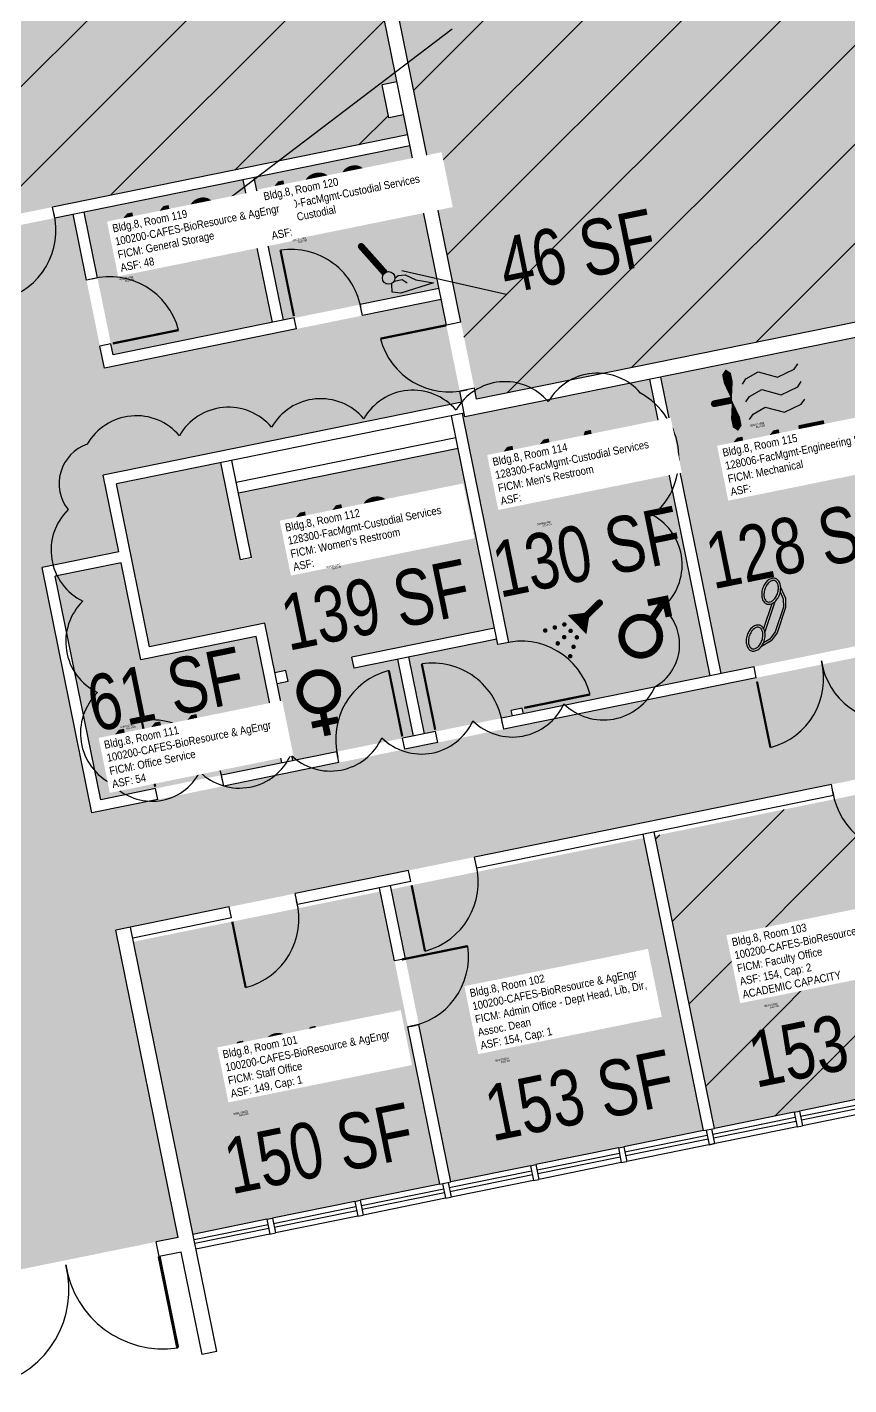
# Model space of a CAD drawing. Header units: inches. Extents: x 69208664 to 69211782, y 27684796 to 27686264.
# Drawn here: x 69210561 to 69211001, y 27685018 to 27685745 of the extents above; entities that cross this region are included whole.
import ezdxf
from ezdxf.enums import TextEntityAlignment as Align

# ---------------------------------------------------------------- set-up
doc = ezdxf.new("R2010")
doc.units = ezdxf.units.IN
doc.header["$MEASUREMENT"] = 0
doc.layers.get('0').update_dxf_attribs({"linetype": 'CONTINUOUS'})
for name, color, linetype in [('A-DOOR', 2, 'CONTINUOUS'), ('A-GLAZ', 1, 'CONTINUOUS'), ('A-IDEN-ICON', 4, 'CONTINUOUS'), ('A-IDEN-RNUM', 7, 'CONTINUOUS'), ('A-IDEN-SNUM', 4, 'CONTINUOUS'), ('A-IDEN-VNUM', 4, 'CONTINUOUS'), ('A-WALL', 5, 'CONTINUOUS'), ('AREA-TEXT', 3, 'CONTINUOUS'), ('Rooms-Capacity', 4, 'CONTINUOUS'), ('Rooms-Category-Color', 7, 'CONTINUOUS'), ('Rooms-College-Color', 7, 'CONTINUOUS'), ('Rooms-Department-Color', 7, 'CONTINUOUS'), ('Rooms-Division-Color', 7, 'CONTINUOUS'), ('Rooms-Information', 7, 'CONTINUOUS')]:
    doc.layers.add(name, color=color, linetype=linetype)
doc.layers.add('A-REV', color=1, linetype='CONTINUOUS', true_color=0xff0000)
doc.styles.add('CP_AREA', font='arial.ttf', dxfattribs={"height": 15})
doc.styles.add('CP_ROOMSNUMBER', font='arial.ttf', dxfattribs={"height": 1})
doc.styles.add('CP_ROOMVNUMBER', font='arial.ttf', dxfattribs={"width": 0.85, "height": 0.075})
pattern_1 = [(45, (0, 0), (-26.516504294, 26.516504294), [])]

# ---------------------------------------------------------------- blocks, each defined once
blk = doc.blocks.new('CPMEN')
at = {"const_width": 0.015}
for points in [[(0.055, 0.01), (0.055, 0.05), (0.015, 0.05)], [(0.0151, 0.0101), (0.055, 0.05)]]:
    blk.add_lwpolyline(points, dxfattribs=at)
blk.add_lwpolyline([(-0.0575, -0.02, 1), (0.0275, -0.02, 1)], format="xyb", close=True, dxfattribs=at)
blk = doc.blocks.new('CPWOMEN')
at = {"const_width": 0.015}
blk.add_lwpolyline([(-0.0375, 0, 1), (0.0475, 0, 1)], format="xyb", close=True, dxfattribs=at)
for points in [[(0.005, -0.04), (0.005, -0.1)], [(-0.025, -0.07), (0.035, -0.07)]]:
    blk.add_lwpolyline(points, dxfattribs=at)
blk = doc.blocks.new('CPPHONE')
for p, q in [((0.0096, 0.0252), (-0.0196, -0.0252)), ((0.0169, 0.0279), (-0.0182, -0.0329))]:
    blk.add_line(p, q)
for points in [[(0.0288, 0.0786, 0.139889), (0.0216, 0.0804, 0.107118), (0.0122, 0.0781, 0.079812), (0.0039, 0.0722, 0.067459), (-0.0035, 0.0626, 0.067459), (-0.008, 0.0515, 0.079812), (-0.009, 0.0413, 0.107118), (-0.0064, 0.032, 0.139889), (-0.0012, 0.0267, 0.139889), (0.0061, 0.0248, 0.107118), (0.0155, 0.0272, 0.079812), (0.0238, 0.0331, 0.067459), (0.0312, 0.0426, 0.067459), (0.0357, 0.0538, 0.079812), (0.0367, 0.0639, 0.107118), (0.034, 0.0732, 0.139889)], [(0.0263, 0.0743, 0.139889), (0.0218, 0.0754, 0.107118), (0.0144, 0.0736, 0.079812), (0.0074, 0.0686, 0.067459), (0.0008, 0.0601, 0.067459), (-0.0032, 0.0502, 0.079812), (-0.004, 0.0417, 0.107118), (-0.0019, 0.0344, 0.139889), (0.0013, 0.031, 0.139889), (0.0059, 0.0298, 0.107118), (0.0133, 0.0317, 0.079812), (0.0203, 0.0367, 0.067459), (0.0268, 0.0451, 0.067459), (0.0309, 0.055, 0.079812), (0.0317, 0.0636, 0.107118), (0.0296, 0.0709, 0.139889)], [(-0.0262, -0.0167, 0.139889), (-0.0334, -0.0148, 0.107118), (-0.0428, -0.0172, 0.079812), (-0.0511, -0.0231, 0.067459), (-0.0585, -0.0326, 0.067459), (-0.063, -0.0438, 0.079812), (-0.064, -0.0539, 0.107118), (-0.0614, -0.0632, 0.139889), (-0.0562, -0.0686, 0.139889), (-0.0489, -0.0704, 0.107118), (-0.0395, -0.0681, 0.079812), (-0.0312, -0.0622, 0.067459), (-0.0238, -0.0526, 0.067459), (-0.0193, -0.0415, 0.079812), (-0.0183, -0.0313, 0.107118), (-0.021, -0.022, 0.139889)], [(-0.0287, -0.021, 0.139889), (-0.0332, -0.0198, 0.107118), (-0.0406, -0.0217, 0.079812), (-0.0476, -0.0267, 0.067459), (-0.0542, -0.0351, 0.067459), (-0.0582, -0.045, 0.079812), (-0.059, -0.0536, 0.107118), (-0.0569, -0.0609, 0.139889), (-0.0537, -0.0643, 0.139889), (-0.0491, -0.0654, 0.107118), (-0.0417, -0.0636, 0.079812), (-0.0347, -0.0586, 0.067459), (-0.0282, -0.0501, 0.067459), (-0.0241, -0.0402, 0.079812), (-0.0233, -0.0317, 0.107118), (-0.0254, -0.0244, 0.139889)]]:
    blk.add_lwpolyline(points, format="xyb", close=True)
for points in [[(0.0364, 0.0572), (0.0417, 0.0308), (0.0382, 0.0108), (0.0082, -0.0411), (-0.0083, -0.0558), (-0.0338, -0.0645)], [(0.0334, 0.047), (0.0366, 0.0307), (0.0334, 0.0126), (0.0043, -0.0379), (-0.0109, -0.0514), (-0.0265, -0.0567)]]:
    blk.add_lwpolyline(points)
blk = doc.blocks.new('CPMECH')
for p, q in [((0.005, 0.025), (0.015, 0.035)), ((0.015, 0.035), (0.045, 0.045)), ((0.045, 0.045), (0.085, 0.025)), ((0.085, 0.025), (0.125, 0.035)), ((0.125, 0.035), (0.135, 0.045)), ((0.015, -0.005), (0.045, 0.005)), ((0.045, 0.005), (0.085, -0.015)), ((0.125, -0.005), (0.135, 0.005)), ((0.005, -0.015), (0.015, -0.005)), ((0.085, -0.015), (0.125, -0.005)), ((0.005, -0.055), (0.015, -0.045)), ((0.015, -0.045), (0.045, -0.035)), ((0.045, -0.035), (0.085, -0.055)), ((0.085, -0.055), (0.125, -0.045)), ((0.125, -0.045), (0.135, -0.035))]:
    blk.add_line(p, q)
for points in [[(-0.025, -0.005, 0, 0.02, 0), (-0.025, 0.035, 0.02, 0.02, 0), (-0.025, 0.055, 0.02, 0, 0), (-0.025, 0.065, 0, 0, 0)], [(-0.025, -0.005, 0, 0.02, 0), (-0.025, -0.045, 0.02, 0.02, 0), (-0.025, -0.065, 0.02, 0, 0), (-0.025, -0.075, 0, 0, 0)]]:
    blk.add_lwpolyline(points, format="xyseb")
at = {"const_width": 0.0075}
blk.add_lwpolyline([(-0.0682, -0.0069, 1), (-0.0618, -0.0031, 1)], format="xyb", close=True, dxfattribs=at)
at = {"const_width": 0.015}
blk.add_lwpolyline([(-0.025, -0.005), (-0.065, -0.005)], dxfattribs=at)
blk = doc.blocks.new('CPCUST')
for p, q in [((0.0297, -0.0341), (0.0376, -0.0302)), ((0.0376, -0.0302), (0.0533, -0.0324)), ((0.0171, -0.0639), (0.02, -0.0466)), ((0.0262, -0.0408), (0.0446, -0.0406)), ((0.0446, -0.0406), (0.0543, -0.0505)), ((0.0533, -0.0324), (0.0745, -0.0479)), ((0.0745, -0.0479), (0.1117, -0.0625)), ((0.0358, -0.0705), (0.0171, -0.0639)), ((0.1117, -0.0625), (0.0358, -0.0705))]:
    blk.add_line(p, q)
at = {"const_width": 0.015}
blk.add_lwpolyline([(-0.03, 0.05), (0.01, -0.0193)], dxfattribs=at)
at = {"const_width": 0.0075}
blk.add_lwpolyline([(-0.0332, 0.0481, 1), (-0.0268, 0.0519, 1)], format="xyb", close=True, dxfattribs=at)
blk.add_circle((0.0158, -0.0313), 0.0141)
blk = doc.blocks.new('CPSHOWER')
at = {"color": 0, "linetype": 'ByBlock'}
blk.add_lwpolyline([(-0.015, 0.0396, 0, 0.06, 0), (0.005, 0.005, 0.06, 0.06, 0)], format="xyseb", dxfattribs=at)
for points, const_width in [([(-0.0319, 0.0624, 1), (-0.0281, 0.0689, 1)], 0.0075), ([(0.0302, -0.0036, 1), (0.0345, -0.0011, 1)], 0.005), ([(-0.0045, -0.0236, 1), (-0.0002, -0.0211, 1)], 0.005), ([(0.0128, -0.0136, 1), (0.0172, -0.0111, 1)], 0.005), ([(0.0228, -0.0309, 1), (0.0272, -0.0284, 1)], 0.005), ([(0.0488, -0.0159, 1), (0.0531, -0.0134, 1)], 0.005), ([(0.0675, -0.0282, 1), (0.0718, -0.0257, 1)], 0.005), ([(-0.0031, -0.0459, 1), (0.0012, -0.0434, 1)], 0.005), ([(0.0328, -0.0482, 1), (0.0372, -0.0457, 1)], 0.005), ([(-0.0018, -0.0682, 1), (0.0025, -0.0657, 1)], 0.005)]:
    blk.add_lwpolyline(points, format="xyb", close=True, dxfattribs=dict(at, const_width=const_width))
at = {"color": 0, "linetype": 'ByBlock', "const_width": 0.015}
blk.add_lwpolyline([(-0.01, 0.031), (-0.03, 0.0656)], dxfattribs=at)

msp = doc.modelspace()

# ---------------------------------------------------------------- hatches: boundary and pattern name
at = {"layer": 'Rooms-Capacity'}
h = msp.add_hatch(dxfattribs=at)
h.set_pattern_fill('ANSI31', color=256, scale=300, style=0)
h.set_pattern_definition(pattern_1)
h.paths.add_polyline_path([(69211268.37, 27685640.17), (69211169.57, 27686126.19), (69211121.55, 27686116.43), (69211118.61, 27686115.83), (69211072.55, 27686106.47), (69211069.61, 27686105.87), (69211023.55, 27686096.51), (69210983.34, 27686088.33), (69210937.28, 27686078.97), (69210934.34, 27686078.37), (69210888.28, 27686069.01), (69210885.34, 27686068.41), (69210839.28, 27686059.04), (69210801.06, 27686051.27), (69210798.12, 27686050.68), (69210753.06, 27686041.52), (69210750.12, 27686040.92), (69210704.06, 27686031.55), (69210703.06, 27686031.35), (69210801.86, 27685545.33)])
h = msp.add_hatch(dxfattribs=at)
h.set_pattern_fill('ANSI31', color=256, scale=300, style=0)
h.set_pattern_definition(pattern_1)
h.paths.add_polyline_path([(69210764.94, 27685686.85), (69210762.75, 27685697.63), (69210754.87, 27685696.03), (69210751.28, 27685713.67), (69210759.16, 27685715.27), (69210728.08, 27685868.14), (69210720.2, 27685866.54), (69210716.62, 27685884.18), (69210724.5, 27685885.78), (69210695.23, 27686029.76), (69210655.06, 27686021.59), (69210652.12, 27686020.99), (69210606.05, 27686011.63), (69210603.11, 27686011.03), (69210557.05, 27686001.67), (69210554.11, 27686001.07), (69210508.05, 27685991.71), (69210505.11, 27685991.11), (69210463.95, 27685982.74), (69210493.22, 27685838.77), (69210501.1, 27685840.37), (69210504.69, 27685822.73), (69210496.81, 27685821.13), (69210527.89, 27685668.25), (69210535.77, 27685669.86), (69210539.35, 27685652.22), (69210531.47, 27685650.61), (69210533.66, 27685639.84)])
h = msp.add_hatch(dxfattribs=at)
h.set_pattern_fill('ANSI31', color=256, scale=300, style=0)
h.set_pattern_definition(pattern_1)
h.paths.add_polyline_path([(69210897.35, 27685311.59), (69210929.2, 27685154.91), (69210971.83, 27685163.58), (69210974.77, 27685164.18), (69211018.87, 27685173.14), (69211021.81, 27685173.74), (69211064.44, 27685182.41), (69211032.58, 27685339.09)])
at = {"layer": 'Rooms-Category-Color', "true_color": 0xe3f498}
msp.add_hatch(color=61, dxfattribs=at).paths.add_polyline_path([(69211268.37, 27685640.17), (69211169.57, 27686126.19), (69211121.55, 27686116.43), (69211118.61, 27686115.83), (69211072.55, 27686106.47), (69211069.61, 27686105.87), (69211023.55, 27686096.51), (69210983.34, 27686088.33), (69210937.28, 27686078.97), (69210934.34, 27686078.37), (69210888.28, 27686069.01), (69210885.34, 27686068.41), (69210839.28, 27686059.04), (69210801.06, 27686051.27), (69210798.12, 27686050.68), (69210753.06, 27686041.52), (69210750.12, 27686040.92), (69210704.06, 27686031.55), (69210703.06, 27686031.35), (69210801.86, 27685545.33)])
at = {"layer": 'Rooms-Category-Color', "true_color": 0xffff64}
msp.add_hatch(color=51, dxfattribs=at).paths.add_polyline_path([(69210764.94, 27685686.85), (69210762.75, 27685697.63), (69210754.87, 27685696.03), (69210751.28, 27685713.67), (69210759.16, 27685715.27), (69210728.08, 27685868.14), (69210720.2, 27685866.54), (69210716.62, 27685884.18), (69210724.5, 27685885.78), (69210695.23, 27686029.76), (69210655.06, 27686021.59), (69210652.12, 27686020.99), (69210606.05, 27686011.63), (69210603.11, 27686011.03), (69210557.05, 27686001.67), (69210554.11, 27686001.07), (69210508.05, 27685991.71), (69210505.11, 27685991.11), (69210463.95, 27685982.74), (69210493.22, 27685838.77), (69210501.1, 27685840.37), (69210504.69, 27685822.73), (69210496.81, 27685821.13), (69210527.89, 27685668.25), (69210535.77, 27685669.86), (69210539.35, 27685652.22), (69210531.47, 27685650.61), (69210533.66, 27685639.84)])
at = {"layer": 'Rooms-Category-Color', "true_color": 0xadadad}
for points in [[(69210766.13, 27685680.97), (69210682.83, 27685664.04), (69210698.37, 27685587.6), (69210781.67, 27685604.54)], [(69210591.11, 27685347.3), (69210569.18, 27685455.17), (69210610.34, 27685463.54), (69210601.97, 27685504.69), (69210794.03, 27685543.74), (69210782.87, 27685598.66), (69210602.55, 27685562), (69210585.81, 27685644.31), (69210534.86, 27685633.96), (69210551.62, 27685551.52), (69210488.86, 27685538.76), (69210547.82, 27685248.74), (69211410.23, 27685424.06), (69211397.48, 27685486.78), (69211356.32, 27685478.41), (69211322.85, 27685643.04), (69211274.83, 27685633.28), (69211308.3, 27685468.65), (69210595.88, 27685323.82)], [(69211012.21, 27685579.89), (69210900.5, 27685557.18), (69210932.77, 27685398.43), (69211044.48, 27685421.14)], [(69210820.46, 27685378.66), (69210826.34, 27685379.85), (69210826.94, 27685376.91), (69210926.89, 27685397.23), (69210894.62, 27685555.98), (69210795.63, 27685535.86), (69210795.23, 27685537.86), (69210794.25, 27685537.66), (69210819.17, 27685415.13), (69210813.29, 27685413.93), (69210812.69, 27685416.87), (69210765.65, 27685407.31), (69210774.02, 27685366.15), (69210821.06, 27685375.72)], [(69210700.97, 27685394.16), (69210695.09, 27685392.97), (69210703.46, 27685351.81), (69210768.14, 27685364.96), (69210759.77, 27685406.12), (69210736.25, 27685401.33), (69210735.06, 27685407.21), (69210811.49, 27685422.75), (69210791.96, 27685518.83), (69210674.37, 27685494.92), (69210681.44, 27685460.11), (69210675.56, 27685458.92), (69210664.9, 27685511.37), (69210609.04, 27685500.01), (69210626.78, 27685412.75), (69210688.52, 27685425.31), (69210693.9, 27685398.85), (69210699.78, 27685400.04)], [(69210547.82, 27685248.74), (69210608.63, 27685261.1), (69210642.08, 27685096.54), (69210630.27, 27685094.14), (69210346.08, 27685036.37), (69210338.29, 27685034.78), (69210287.31, 27685285.54), (69210530.3, 27685334.94)]]:
    msp.add_hatch(color=253, dxfattribs=at).paths.add_polyline_path(points)
at = {"layer": 'Rooms-Category-Color', "true_color": 0xe3c5e1}
msp.add_hatch(color=254, dxfattribs=at).paths.add_polyline_path([(69210692.49, 27685586.41), (69210676.95, 27685662.84), (69210591.69, 27685645.51), (69210607.23, 27685569.07)])
at = {"layer": 'Rooms-Category-Color', "true_color": 0xfa9ba3}
for points in [[(69210697.58, 27685350.61), (69210683.83, 27685418.23), (69210622.1, 27685405.68), (69210611.53, 27685457.66), (69210576.25, 27685450.48), (69210600.57, 27685330.89)], [(69210897.35, 27685311.59), (69210929.2, 27685154.91), (69210971.83, 27685163.58), (69210974.77, 27685164.18), (69211018.87, 27685173.14), (69211021.81, 27685173.74), (69211064.44, 27685182.41), (69211032.58, 27685339.09)], [(69210788.09, 27685126.23), (69210830.72, 27685134.89), (69210833.66, 27685135.49), (69210877.76, 27685144.46), (69210880.7, 27685145.05), (69210923.32, 27685153.72), (69210891.47, 27685310.4), (69210756.24, 27685282.91)], [(69210750.36, 27685281.71), (69210618.11, 27685254.83), (69210649.96, 27685098.15), (69210689.6, 27685106.2), (69210692.54, 27685106.8), (69210736.64, 27685115.77), (69210739.58, 27685116.37), (69210782.21, 27685125.03)]]:
    msp.add_hatch(color=241, dxfattribs=at).paths.add_polyline_path(points)
at = {"layer": 'Rooms-College-Color', "true_color": 0xe3c5e1}
for points in [[(69211268.37, 27685640.17), (69211169.57, 27686126.19), (69211121.55, 27686116.43), (69211118.61, 27686115.83), (69211072.55, 27686106.47), (69211069.61, 27686105.87), (69211023.55, 27686096.51), (69210983.34, 27686088.33), (69210937.28, 27686078.97), (69210934.34, 27686078.37), (69210888.28, 27686069.01), (69210885.34, 27686068.41), (69210839.28, 27686059.04), (69210801.06, 27686051.27), (69210798.12, 27686050.68), (69210753.06, 27686041.52), (69210750.12, 27686040.92), (69210704.06, 27686031.55), (69210703.06, 27686031.35), (69210801.86, 27685545.33)], [(69210692.49, 27685586.41), (69210676.95, 27685662.84), (69210591.69, 27685645.51), (69210607.23, 27685569.07)], [(69210591.11, 27685347.3), (69210569.18, 27685455.17), (69210610.34, 27685463.54), (69210601.97, 27685504.69), (69210794.03, 27685543.74), (69210782.87, 27685598.66), (69210602.55, 27685562), (69210585.81, 27685644.31), (69210534.86, 27685633.96), (69210551.62, 27685551.52), (69210488.86, 27685538.76), (69210547.82, 27685248.74), (69211410.23, 27685424.06), (69211397.48, 27685486.78), (69211356.32, 27685478.41), (69211322.85, 27685643.04), (69211274.83, 27685633.28), (69211308.3, 27685468.65), (69210595.88, 27685323.82)], [(69210697.58, 27685350.61), (69210683.83, 27685418.23), (69210622.1, 27685405.68), (69210611.53, 27685457.66), (69210576.25, 27685450.48), (69210600.57, 27685330.89)], [(69210897.35, 27685311.59), (69210929.2, 27685154.91), (69210971.83, 27685163.58), (69210974.77, 27685164.18), (69211018.87, 27685173.14), (69211021.81, 27685173.74), (69211064.44, 27685182.41), (69211032.58, 27685339.09)], [(69210788.09, 27685126.23), (69210830.72, 27685134.89), (69210833.66, 27685135.49), (69210877.76, 27685144.46), (69210880.7, 27685145.05), (69210923.32, 27685153.72), (69210891.47, 27685310.4), (69210756.24, 27685282.91)], [(69210750.36, 27685281.71), (69210618.11, 27685254.83), (69210649.96, 27685098.15), (69210689.6, 27685106.2), (69210692.54, 27685106.8), (69210736.64, 27685115.77), (69210739.58, 27685116.37), (69210782.21, 27685125.03)]]:
    msp.add_hatch(color=254, dxfattribs=at).paths.add_polyline_path(points)
at = {"layer": 'Rooms-College-Color', "true_color": 0xffff64}
msp.add_hatch(color=51, dxfattribs=at).paths.add_polyline_path([(69210764.94, 27685686.85), (69210762.75, 27685697.63), (69210754.87, 27685696.03), (69210751.28, 27685713.67), (69210759.16, 27685715.27), (69210728.08, 27685868.14), (69210720.2, 27685866.54), (69210716.62, 27685884.18), (69210724.5, 27685885.78), (69210695.23, 27686029.76), (69210655.06, 27686021.59), (69210652.12, 27686020.99), (69210606.05, 27686011.63), (69210603.11, 27686011.03), (69210557.05, 27686001.67), (69210554.11, 27686001.07), (69210508.05, 27685991.71), (69210505.11, 27685991.11), (69210463.95, 27685982.74), (69210493.22, 27685838.77), (69210501.1, 27685840.37), (69210504.69, 27685822.73), (69210496.81, 27685821.13), (69210527.89, 27685668.25), (69210535.77, 27685669.86), (69210539.35, 27685652.22), (69210531.47, 27685650.61), (69210533.66, 27685639.84)])
at = {"layer": 'Rooms-College-Color', "true_color": 0xadadad}
for points in [[(69210766.13, 27685680.97), (69210682.83, 27685664.04), (69210698.37, 27685587.6), (69210781.67, 27685604.54)], [(69211012.21, 27685579.89), (69210900.5, 27685557.18), (69210932.77, 27685398.43), (69211044.48, 27685421.14)], [(69210820.46, 27685378.66), (69210826.34, 27685379.85), (69210826.94, 27685376.91), (69210926.89, 27685397.23), (69210894.62, 27685555.98), (69210795.63, 27685535.86), (69210795.23, 27685537.86), (69210794.25, 27685537.66), (69210819.17, 27685415.13), (69210813.29, 27685413.93), (69210812.69, 27685416.87), (69210765.65, 27685407.31), (69210774.02, 27685366.15), (69210821.06, 27685375.72)], [(69210700.97, 27685394.16), (69210695.09, 27685392.97), (69210703.46, 27685351.81), (69210768.14, 27685364.96), (69210759.77, 27685406.12), (69210736.25, 27685401.33), (69210735.06, 27685407.21), (69210811.49, 27685422.75), (69210791.96, 27685518.83), (69210674.37, 27685494.92), (69210681.44, 27685460.11), (69210675.56, 27685458.92), (69210664.9, 27685511.37), (69210609.04, 27685500.01), (69210626.78, 27685412.75), (69210688.52, 27685425.31), (69210693.9, 27685398.85), (69210699.78, 27685400.04)], [(69210547.82, 27685248.74), (69210608.63, 27685261.1), (69210642.08, 27685096.54), (69210630.27, 27685094.14), (69210346.08, 27685036.37), (69210338.29, 27685034.78), (69210287.31, 27685285.54), (69210530.3, 27685334.94)]]:
    msp.add_hatch(color=253, dxfattribs=at).paths.add_polyline_path(points)
at = {"layer": 'Rooms-Department-Color', "true_color": 0xe3c5e1}
for points in [[(69211268.37, 27685640.17), (69211169.57, 27686126.19), (69211121.55, 27686116.43), (69211118.61, 27686115.83), (69211072.55, 27686106.47), (69211069.61, 27686105.87), (69211023.55, 27686096.51), (69210983.34, 27686088.33), (69210937.28, 27686078.97), (69210934.34, 27686078.37), (69210888.28, 27686069.01), (69210885.34, 27686068.41), (69210839.28, 27686059.04), (69210801.06, 27686051.27), (69210798.12, 27686050.68), (69210753.06, 27686041.52), (69210750.12, 27686040.92), (69210704.06, 27686031.55), (69210703.06, 27686031.35), (69210801.86, 27685545.33)], [(69210692.49, 27685586.41), (69210676.95, 27685662.84), (69210591.69, 27685645.51), (69210607.23, 27685569.07)], [(69210697.58, 27685350.61), (69210683.83, 27685418.23), (69210622.1, 27685405.68), (69210611.53, 27685457.66), (69210576.25, 27685450.48), (69210600.57, 27685330.89)], [(69210897.35, 27685311.59), (69210929.2, 27685154.91), (69210971.83, 27685163.58), (69210974.77, 27685164.18), (69211018.87, 27685173.14), (69211021.81, 27685173.74), (69211064.44, 27685182.41), (69211032.58, 27685339.09)], [(69210788.09, 27685126.23), (69210830.72, 27685134.89), (69210833.66, 27685135.49), (69210877.76, 27685144.46), (69210880.7, 27685145.05), (69210923.32, 27685153.72), (69210891.47, 27685310.4), (69210756.24, 27685282.91)], [(69210750.36, 27685281.71), (69210618.11, 27685254.83), (69210649.96, 27685098.15), (69210689.6, 27685106.2), (69210692.54, 27685106.8), (69210736.64, 27685115.77), (69210739.58, 27685116.37), (69210782.21, 27685125.03)]]:
    msp.add_hatch(color=254, dxfattribs=at).paths.add_polyline_path(points)
at = {"layer": 'Rooms-Department-Color', "true_color": 0x003fff}
msp.add_hatch(color=160, dxfattribs=at).paths.add_polyline_path([(69210764.94, 27685686.85), (69210762.75, 27685697.63), (69210754.87, 27685696.03), (69210751.28, 27685713.67), (69210759.16, 27685715.27), (69210728.08, 27685868.14), (69210720.2, 27685866.54), (69210716.62, 27685884.18), (69210724.5, 27685885.78), (69210695.23, 27686029.76), (69210655.06, 27686021.59), (69210652.12, 27686020.99), (69210606.05, 27686011.63), (69210603.11, 27686011.03), (69210557.05, 27686001.67), (69210554.11, 27686001.07), (69210508.05, 27685991.71), (69210505.11, 27685991.11), (69210463.95, 27685982.74), (69210493.22, 27685838.77), (69210501.1, 27685840.37), (69210504.69, 27685822.73), (69210496.81, 27685821.13), (69210527.89, 27685668.25), (69210535.77, 27685669.86), (69210539.35, 27685652.22), (69210531.47, 27685650.61), (69210533.66, 27685639.84)])
at = {"layer": 'Rooms-Department-Color', "true_color": 0xacacac}
for points in [[(69210766.13, 27685680.97), (69210682.83, 27685664.04), (69210698.37, 27685587.6), (69210781.67, 27685604.54)], [(69210591.11, 27685347.3), (69210569.18, 27685455.17), (69210610.34, 27685463.54), (69210601.97, 27685504.69), (69210794.03, 27685543.74), (69210782.87, 27685598.66), (69210602.55, 27685562), (69210585.81, 27685644.31), (69210534.86, 27685633.96), (69210551.62, 27685551.52), (69210488.86, 27685538.76), (69210547.82, 27685248.74), (69211410.23, 27685424.06), (69211397.48, 27685486.78), (69211356.32, 27685478.41), (69211322.85, 27685643.04), (69211274.83, 27685633.28), (69211308.3, 27685468.65), (69210595.88, 27685323.82)], [(69211012.21, 27685579.89), (69210900.5, 27685557.18), (69210932.77, 27685398.43), (69211044.48, 27685421.14)], [(69210820.46, 27685378.66), (69210826.34, 27685379.85), (69210826.94, 27685376.91), (69210926.89, 27685397.23), (69210894.62, 27685555.98), (69210795.63, 27685535.86), (69210795.23, 27685537.86), (69210794.25, 27685537.66), (69210819.17, 27685415.13), (69210813.29, 27685413.93), (69210812.69, 27685416.87), (69210765.65, 27685407.31), (69210774.02, 27685366.15), (69210821.06, 27685375.72)], [(69210700.97, 27685394.16), (69210695.09, 27685392.97), (69210703.46, 27685351.81), (69210768.14, 27685364.96), (69210759.77, 27685406.12), (69210736.25, 27685401.33), (69210735.06, 27685407.21), (69210811.49, 27685422.75), (69210791.96, 27685518.83), (69210674.37, 27685494.92), (69210681.44, 27685460.11), (69210675.56, 27685458.92), (69210664.9, 27685511.37), (69210609.04, 27685500.01), (69210626.78, 27685412.75), (69210688.52, 27685425.31), (69210693.9, 27685398.85), (69210699.78, 27685400.04)], [(69210547.82, 27685248.74), (69210608.63, 27685261.1), (69210642.08, 27685096.54), (69210630.27, 27685094.14), (69210346.08, 27685036.37), (69210338.29, 27685034.78), (69210287.31, 27685285.54), (69210530.3, 27685334.94)]]:
    msp.add_hatch(color=253, dxfattribs=at).paths.add_polyline_path(points)
at = {"layer": 'Rooms-Division-Color', "true_color": 0xe3c5e1}
for points in [[(69211268.37, 27685640.17), (69211169.57, 27686126.19), (69211121.55, 27686116.43), (69211118.61, 27686115.83), (69211072.55, 27686106.47), (69211069.61, 27686105.87), (69211023.55, 27686096.51), (69210983.34, 27686088.33), (69210937.28, 27686078.97), (69210934.34, 27686078.37), (69210888.28, 27686069.01), (69210885.34, 27686068.41), (69210839.28, 27686059.04), (69210801.06, 27686051.27), (69210798.12, 27686050.68), (69210753.06, 27686041.52), (69210750.12, 27686040.92), (69210704.06, 27686031.55), (69210703.06, 27686031.35), (69210801.86, 27685545.33)], [(69210692.49, 27685586.41), (69210676.95, 27685662.84), (69210591.69, 27685645.51), (69210607.23, 27685569.07)], [(69210697.58, 27685350.61), (69210683.83, 27685418.23), (69210622.1, 27685405.68), (69210611.53, 27685457.66), (69210576.25, 27685450.48), (69210600.57, 27685330.89)], [(69210897.35, 27685311.59), (69210929.2, 27685154.91), (69210971.83, 27685163.58), (69210974.77, 27685164.18), (69211018.87, 27685173.14), (69211021.81, 27685173.74), (69211064.44, 27685182.41), (69211032.58, 27685339.09)], [(69210788.09, 27685126.23), (69210830.72, 27685134.89), (69210833.66, 27685135.49), (69210877.76, 27685144.46), (69210880.7, 27685145.05), (69210923.32, 27685153.72), (69210891.47, 27685310.4), (69210756.24, 27685282.91)], [(69210750.36, 27685281.71), (69210618.11, 27685254.83), (69210649.96, 27685098.15), (69210689.6, 27685106.2), (69210692.54, 27685106.8), (69210736.64, 27685115.77), (69210739.58, 27685116.37), (69210782.21, 27685125.03)]]:
    msp.add_hatch(color=254, dxfattribs=at).paths.add_polyline_path(points)
at = {"layer": 'Rooms-Division-Color', "true_color": 0x003fff}
msp.add_hatch(color=160, dxfattribs=at).paths.add_polyline_path([(69210764.94, 27685686.85), (69210762.75, 27685697.63), (69210754.87, 27685696.03), (69210751.28, 27685713.67), (69210759.16, 27685715.27), (69210728.08, 27685868.14), (69210720.2, 27685866.54), (69210716.62, 27685884.18), (69210724.5, 27685885.78), (69210695.23, 27686029.76), (69210655.06, 27686021.59), (69210652.12, 27686020.99), (69210606.05, 27686011.63), (69210603.11, 27686011.03), (69210557.05, 27686001.67), (69210554.11, 27686001.07), (69210508.05, 27685991.71), (69210505.11, 27685991.11), (69210463.95, 27685982.74), (69210493.22, 27685838.77), (69210501.1, 27685840.37), (69210504.69, 27685822.73), (69210496.81, 27685821.13), (69210527.89, 27685668.25), (69210535.77, 27685669.86), (69210539.35, 27685652.22), (69210531.47, 27685650.61), (69210533.66, 27685639.84)])
at = {"layer": 'Rooms-Division-Color', "true_color": 0xadadad}
for points in [[(69210766.13, 27685680.97), (69210682.83, 27685664.04), (69210698.37, 27685587.6), (69210781.67, 27685604.54)], [(69210591.11, 27685347.3), (69210569.18, 27685455.17), (69210610.34, 27685463.54), (69210601.97, 27685504.69), (69210794.03, 27685543.74), (69210782.87, 27685598.66), (69210602.55, 27685562), (69210585.81, 27685644.31), (69210534.86, 27685633.96), (69210551.62, 27685551.52), (69210488.86, 27685538.76), (69210547.82, 27685248.74), (69211410.23, 27685424.06), (69211397.48, 27685486.78), (69211356.32, 27685478.41), (69211322.85, 27685643.04), (69211274.83, 27685633.28), (69211308.3, 27685468.65), (69210595.88, 27685323.82)], [(69211012.21, 27685579.89), (69210900.5, 27685557.18), (69210932.77, 27685398.43), (69211044.48, 27685421.14)], [(69210820.46, 27685378.66), (69210826.34, 27685379.85), (69210826.94, 27685376.91), (69210926.89, 27685397.23), (69210894.62, 27685555.98), (69210795.63, 27685535.86), (69210795.23, 27685537.86), (69210794.25, 27685537.66), (69210819.17, 27685415.13), (69210813.29, 27685413.93), (69210812.69, 27685416.87), (69210765.65, 27685407.31), (69210774.02, 27685366.15), (69210821.06, 27685375.72)], [(69210700.97, 27685394.16), (69210695.09, 27685392.97), (69210703.46, 27685351.81), (69210768.14, 27685364.96), (69210759.77, 27685406.12), (69210736.25, 27685401.33), (69210735.06, 27685407.21), (69210811.49, 27685422.75), (69210791.96, 27685518.83), (69210674.37, 27685494.92), (69210681.44, 27685460.11), (69210675.56, 27685458.92), (69210664.9, 27685511.37), (69210609.04, 27685500.01), (69210626.78, 27685412.75), (69210688.52, 27685425.31), (69210693.9, 27685398.85), (69210699.78, 27685400.04)], [(69210547.82, 27685248.74), (69210608.63, 27685261.1), (69210642.08, 27685096.54), (69210630.27, 27685094.14), (69210346.08, 27685036.37), (69210338.29, 27685034.78), (69210287.31, 27685285.54), (69210530.3, 27685334.94)]]:
    msp.add_hatch(color=253, dxfattribs=at).paths.add_polyline_path(points)

# ---------------------------------------------------------------- linework, layer by layer
at = {"layer": 'A-DOOR'}
for points, const_width in [([(69210704.04, 27685589.8), (69210696.87, 27685625.07)], 1.2), ([(69210607.04, 27685575.16), (69210642.31, 27685582.33)], 1.2), ([(69210785.64, 27685584.89), (69210750.36, 27685577.72)], 1.2), ([(69210762.05, 27685364.76), (69210754.88, 27685400.04)], 1.2), ([(69210779.69, 27685368.35), (69210772.52, 27685403.63)], 1.2), ([(69210952.01, 27685394.13), (69210959.18, 27685358.86)], 1.2), ([(69210827.34, 27685380.05), (69210862.62, 27685387.23)], 1.2), ([(69210629.76, 27685337.87), (69210622.59, 27685373.14)], 1.2), ([(69210767.07, 27685285.11), (69210774.24, 27685249.83)], 1.2), ([(69210671.03, 27685265.58), (69210678.2, 27685230.3)], 1.2), ([(69210761.86, 27685245.32), (69210797.14, 27685252.49)], 1.2), ([(69210631.88, 27685086.26), (69210641.8, 27685037.43)], 1.66)]:
    msp.add_lwpolyline(points, dxfattribs=dict(at, const_width=const_width))
for centre, radius, start, end in [((69210538.57, 27685635.72), 38.06, 284.51853, 14.51853), ((69210702.48, 27685587.43), 38.06, 8.46447, 98.46447), ((69210605.47, 27685572.79), 38.06, 14.51853, 104.51853), ((69210787.21, 27685587.26), 38.06, 194.51853, 284.51853), ((69210825.77, 27685377.68), 38.06, 14.51853, 104.51853), ((69210949.64, 27685395.7), 38.06, 284.51853, 14.51853), ((69211024.14, 27685410.85), 38.06, 188.46447, 278.46447), ((69210764.43, 27685363.19), 38.06, 104.51853, 194.51853), ((69210778.12, 27685365.98), 38.06, 8.46447, 98.46447), ((69210628.19, 27685335.5), 38.06, 8.46447, 98.46447), ((69211030.29, 27685340.67), 38.06, 188.46447, 278.46447), ((69210764.7, 27685286.68), 38.06, 284.51853, 14.51853), ((69210668.66, 27685267.15), 38.06, 284.51853, 14.51853), ((69210759.49, 27685246.89), 38.06, 278.46447, 8.46447), ((69210530.93, 27685068.58), 52.69, 284.51853, 14.51853), ((69210634.05, 27685089.55), 52.69, 188.46447, 278.46447)]:
    msp.add_arc(centre, radius, start, end, dxfattribs=at)
at = {"layer": 'A-GLAZ'}
for p, q in [((69211018.87, 27685173.14), (69210974.77, 27685164.18)), ((69211019.47, 27685170.2), (69210975.37, 27685161.24)), ((69211019.87, 27685168.2), (69210975.78, 27685159.24)), ((69211020.47, 27685165.26), (69210976.37, 27685156.3)), ((69210972.43, 27685160.64), (69210928.33, 27685151.68)), ((69210972.84, 27685158.64), (69210928.74, 27685149.68)), ((69210971.83, 27685163.58), (69210929.2, 27685154.91)), ((69210923.32, 27685153.72), (69210880.7, 27685145.05)), ((69210925.39, 27685151.08), (69210881.29, 27685142.11)), ((69210973.43, 27685155.7), (69210882.3, 27685137.17)), ((69210877.76, 27685144.46), (69210833.66, 27685135.49)), ((69210925.8, 27685149.08), (69210881.7, 27685140.11)), ((69210878.35, 27685141.52), (69210834.26, 27685132.55)), ((69210878.76, 27685139.52), (69210834.66, 27685130.55)), ((69210879.36, 27685136.58), (69210835.26, 27685127.61)), ((69210831.32, 27685131.95), (69210787.22, 27685122.99)), ((69210831.72, 27685129.95), (69210787.62, 27685120.99)), ((69210830.72, 27685134.89), (69210788.09, 27685126.23)), ((69210782.21, 27685125.03), (69210739.58, 27685116.37)), ((69210784.28, 27685122.39), (69210740.18, 27685113.43)), ((69210832.32, 27685127.01), (69210788.22, 27685118.05)), ((69210736.64, 27685115.77), (69210692.54, 27685106.8)), ((69210784.68, 27685120.39), (69210740.59, 27685111.43)), ((69210785.28, 27685117.45), (69210741.18, 27685108.49)), ((69210737.24, 27685112.83), (69210693.14, 27685103.86)), ((69210737.65, 27685110.83), (69210693.55, 27685101.86)), ((69210738.24, 27685107.89), (69210694.15, 27685098.92)), ((69210689.6, 27685106.2), (69210649.96, 27685098.15)), ((69210690.2, 27685103.27), (69210650.56, 27685095.21)), ((69210690.61, 27685101.27), (69210650.97, 27685093.21)), ((69210691.21, 27685098.33), (69210651.57, 27685090.27))]:
    msp.add_line(p, q, dxfattribs=at)
at = {"layer": 'A-REV'}
msp.add_lwpolyline([(69210889.63, 27685548.57, 0.520567), (69210840.25, 27685544, 0.520567), (69210790.87, 27685539.44, 0.520567), (69210741.49, 27685534.88, 0.520567), (69210692.11, 27685530.31, 0.520567), (69210642.73, 27685525.75, 0.520567), (69210593.35, 27685521.18, 0.520567), (69210583.2, 27685486.19, 0.520567), (69210591.07, 27685437.22, 0.520567), (69210598.93, 27685388.26, 0.520567), (69210606.79, 27685339.29, 0.520567), (69210653.65, 27685345.73, 0.520567), (69210702.39, 27685354.85, 0.520567), (69210751.14, 27685363.97, 0.520567), (69210799.88, 27685373.08, 0.520567), (69210848.63, 27685382.2, 0.520567), (69210897.37, 27685391.32, 0.520567), (69210901.5, 27685433.76, 0.520567), (69210896.4, 27685483.09, 0.520567)], format="xyb", close=True, dxfattribs=at)
at = {"layer": 'A-WALL'}
for p, q in [((69210785.66, 27685584.9), (69210695.23, 27686029.76)), ((69210793.5, 27685586.49), (69210703.06, 27686031.35)), ((69210759.16, 27685715.27), (69210751.28, 27685713.67)), ((69210754.87, 27685696.03), (69210751.28, 27685713.67)), ((69210762.75, 27685697.63), (69210754.87, 27685696.03)), ((69210764.94, 27685686.85), (69210574.82, 27685648.2)), ((69210766.13, 27685680.97), (69210576.02, 27685642.32)), ((69210692.5, 27685586.37), (69210676.95, 27685662.84)), ((69210698.38, 27685587.56), (69210682.83, 27685664.04)), ((69210576.02, 27685642.32), (69210574.82, 27685648.2)), ((69210592.99, 27685609.04), (69210585.81, 27685644.31)), ((69210598.86, 27685610.23), (69210591.69, 27685645.51)), ((69210598.86, 27685610.23), (69210592.99, 27685609.04)), ((69211114.48, 27685608.89), (69210801.86, 27685545.33)), ((69210781.67, 27685604.54), (69210739.53, 27685595.97)), ((69211116.08, 27685601.01), (69210795.63, 27685535.86)), ((69210740.72, 27685590.09), (69210739.53, 27685595.97)), ((69210782.87, 27685598.66), (69210740.72, 27685590.09)), ((69210704.25, 27685588.8), (69210607.23, 27685569.07)), ((69210705.44, 27685582.92), (69210704.25, 27685588.8)), ((69210793.5, 27685586.49), (69210785.66, 27685584.9)), ((69210705.44, 27685582.92), (69210602.55, 27685562)), ((69210606.04, 27685574.95), (69210600.16, 27685573.76)), ((69210602.55, 27685562), (69210600.16, 27685573.76)), ((69210607.23, 27685569.07), (69210606.04, 27685574.95)), ((69210932.77, 27685398.43), (69210900.5, 27685557.18)), ((69210800.67, 27685551.21), (69210792.84, 27685549.62)), ((69210801.86, 27685545.33), (69210800.67, 27685551.21)), ((69210926.89, 27685397.23), (69210894.62, 27685555.98)), ((69210794.03, 27685543.74), (69210601.97, 27685504.69)), ((69210795.63, 27685535.86), (69210792.84, 27685549.62)), ((69210795.23, 27685537.86), (69210609.04, 27685500.01)), ((69210813.29, 27685413.93), (69210788.37, 27685536.47)), ((69210819.17, 27685415.13), (69210794.25, 27685537.66)), ((69210790.77, 27685524.71), (69210673.17, 27685500.8)), ((69210791.96, 27685518.83), (69210674.37, 27685494.92)), ((69210675.47, 27685459.39), (69210664.9, 27685511.37)), ((69210681.35, 27685460.58), (69210670.78, 27685512.56)), ((69210610.34, 27685463.54), (69210601.97, 27685504.69)), ((69210626.78, 27685412.75), (69210609.04, 27685500.01)), ((69210610.34, 27685463.54), (69210569.18, 27685455.17)), ((69210611.53, 27685457.66), (69210576.25, 27685450.48)), ((69210622.1, 27685405.68), (69210611.53, 27685457.66)), ((69210681.35, 27685460.58), (69210675.47, 27685459.39)), ((69210595.88, 27685323.82), (69210569.18, 27685455.17)), ((69210600.57, 27685330.89), (69210576.25, 27685450.48)), ((69210688.52, 27685425.31), (69210626.78, 27685412.75)), ((69210703.46, 27685351.81), (69210688.52, 27685425.31)), ((69210811.49, 27685422.75), (69210735.06, 27685407.21)), ((69210683.83, 27685418.23), (69210622.1, 27685405.68)), ((69210697.58, 27685350.61), (69210683.83, 27685418.23)), ((69210812.69, 27685416.87), (69210736.25, 27685401.33)), ((69210819.17, 27685415.13), (69210813.29, 27685413.93)), ((69210736.25, 27685401.33), (69210735.06, 27685407.21)), ((69210768.14, 27685364.96), (69210759.77, 27685406.12)), ((69210774.02, 27685366.15), (69210765.65, 27685407.31)), ((69210699.78, 27685400.04), (69210693.9, 27685398.85)), ((69210700.97, 27685394.16), (69210699.78, 27685400.04)), ((69210950.41, 27685402.01), (69210815.18, 27685374.52)), ((69210951.6, 27685396.13), (69210950.41, 27685402.01)), ((69210700.97, 27685394.16), (69210695.09, 27685392.97)), ((69210951.6, 27685396.13), (69210816.37, 27685368.64)), ((69210826.34, 27685379.85), (69210820.46, 27685378.66)), ((69210821.06, 27685375.72), (69210820.46, 27685378.66)), ((69210826.94, 27685376.91), (69210826.34, 27685379.85)), ((69210816.37, 27685368.64), (69210815.18, 27685374.52)), ((69210779.9, 27685367.35), (69210762.26, 27685363.76)), ((69210763.45, 27685357.88), (69210762.26, 27685363.76)), ((69210781.09, 27685361.47), (69210763.45, 27685357.88)), ((69210781.09, 27685361.47), (69210779.9, 27685367.35)), ((69210726.98, 27685356.59), (69210665.24, 27685344.04)), ((69210728.18, 27685350.71), (69210726.98, 27685356.59)), ((69210728.18, 27685350.71), (69210666.44, 27685338.16)), ((69210666.44, 27685338.16), (69210665.24, 27685344.04)), ((69210991.84, 27685339.01), (69210800.74, 27685300.16)), ((69210993.03, 27685333.13), (69210991.84, 27685339.01)), ((69210629.96, 27685336.87), (69210600.57, 27685330.89)), ((69210631.16, 27685330.99), (69210629.96, 27685336.87)), ((69210993.03, 27685333.13), (69210801.94, 27685294.28)), ((69210631.16, 27685330.99), (69210595.88, 27685323.82)), ((69210923.32, 27685153.72), (69210891.07, 27685312.4)), ((69210929.2, 27685154.91), (69210896.94, 27685313.59)), ((69210801.94, 27685294.28), (69210800.74, 27685300.16)), ((69210765.47, 27685292.99), (69210704.71, 27685280.63)), ((69210766.66, 27685287.11), (69210765.47, 27685292.99)), ((69210766.66, 27685287.11), (69210705.9, 27685274.75)), ((69210757.92, 27685244.52), (69210749.95, 27685283.71)), ((69210763.8, 27685245.71), (69210755.83, 27685284.9)), ((69210669.43, 27685273.46), (69210608.63, 27685261.1)), ((69210670.62, 27685267.58), (69210669.43, 27685273.46)), ((69210705.9, 27685274.75), (69210704.71, 27685280.63)), ((69210670.62, 27685267.58), (69210617.7, 27685256.82)), ((69210642.08, 27685096.54), (69210608.63, 27685261.1)), ((69210662.73, 27685035.35), (69210616.51, 27685262.7)), ((69210763.8, 27685245.71), (69210757.92, 27685244.52)), ((69210770.97, 27685210.43), (69210765.09, 27685209.24)), ((69210782.21, 27685125.03), (69210765.09, 27685209.24)), ((69210788.09, 27685126.23), (69210770.97, 27685210.43)), ((69210971.83, 27685163.58), (69210974.77, 27685164.18)), ((69210971.83, 27685163.58), (69210973.43, 27685155.7)), ((69210974.77, 27685164.18), (69210976.37, 27685156.3)), ((69210923.32, 27685153.72), (69210929.2, 27685154.91)), ((69210924.79, 27685154.02), (69210926.4, 27685146.14)), ((69210927.73, 27685154.62), (69210929.34, 27685146.74)), ((69210973.43, 27685155.7), (69210976.37, 27685156.3)), ((69210877.76, 27685144.46), (69210880.7, 27685145.05)), ((69210877.76, 27685144.46), (69210879.36, 27685136.58)), ((69210880.7, 27685145.05), (69210882.3, 27685137.17)), ((69210926.4, 27685146.14), (69210929.34, 27685146.74)), ((69210830.72, 27685134.89), (69210833.66, 27685135.49)), ((69210833.66, 27685135.49), (69210835.26, 27685127.61)), ((69210879.36, 27685136.58), (69210882.3, 27685137.17)), ((69210830.72, 27685134.89), (69210832.32, 27685127.01)), ((69210782.21, 27685125.03), (69210788.09, 27685126.23)), ((69210783.68, 27685125.33), (69210785.28, 27685117.45)), ((69210786.62, 27685125.93), (69210788.22, 27685118.05)), ((69210832.32, 27685127.01), (69210835.26, 27685127.61)), ((69210736.64, 27685115.77), (69210739.58, 27685116.37)), ((69210736.64, 27685115.77), (69210738.24, 27685107.89)), ((69210739.58, 27685116.37), (69210741.18, 27685108.49)), ((69210785.28, 27685117.45), (69210788.22, 27685118.05)), ((69210689.6, 27685106.2), (69210692.54, 27685106.8)), ((69210692.54, 27685106.8), (69210694.15, 27685098.92)), ((69210738.24, 27685107.89), (69210741.18, 27685108.49)), ((69210689.6, 27685106.2), (69210691.21, 27685098.33)), ((69210642.08, 27685096.54), (69210630.27, 27685094.14)), ((69210631.88, 27685086.26), (69210630.27, 27685094.14)), ((69210691.21, 27685098.33), (69210694.15, 27685098.92)), ((69210643.69, 27685088.67), (69210631.88, 27685086.26)), ((69210654.85, 27685033.75), (69210643.69, 27685088.67)), ((69210662.73, 27685035.35), (69210654.85, 27685033.75))]:
    msp.add_line(p, q, dxfattribs=at)
at = {"layer": 'AREA-TEXT'}
for points in [[(69210788.87, 27685743.43), (69210661.52, 27685646.77)], [(69210761.78, 27685614.31), (69210817.72, 27685601.52)]]:
    msp.add_lwpolyline(points, dxfattribs=at)

# ---------------------------------------------------------------- block references
at = {"layer": 'A-IDEN-ICON', "xscale": 240, "yscale": 240, "zscale": 240}
for name, p, rotation in [('CPCUST', (69210749.54, 27685616.85), 11.68748791207534), ('CPMECH', (69210944.19, 27685547.19), 11.49149853199274), ('CPPHONE', (69210958.9, 27685429.44), 11.68748791207537), ('CPSHOWER', (69210854.2, 27685425.47), 284.1126619312598), ('CPMEN', (69210892.36, 27685423.82), 11.49149853688414), ('CPWOMEN', (69210716.18, 27685388.49), 11.49149853688414)]:
    msp.add_blockref(name, p, dxfattribs=dict(at, rotation=rotation))

# ---------------------------------------------------------------- texts
at = {"layer": 'A-IDEN-RNUM', "style": 'CP_ROOMSNUMBER', "width": 0.85}
for s, p in [('0120-00', (69210706.33, 27685628.98)), ('0119-00', (69210613.64, 27685608.09)), ('0115-00', (69210951.53, 27685529.88)), ('0114-00', (69210837.23, 27685477.01)), ('0112-00', (69210724.54, 27685454.1)), ('0111-00', (69210614.39, 27685368.44)), ('0103-00', (69210959.05, 27685219.11)), ('0102-00', (69210815, 27685189.82)), ('0101-00', (69210674.87, 27685161.33))]:
    msp.add_text(s, height=1, rotation=11.4915, dxfattribs=at).set_placement(p)
at = {"layer": 'A-IDEN-SNUM', "style": 'CP_ROOMSNUMBER', "width": 0.85}
for s, p in [('0080012000', (69210703.31, 27685629.71)), ('0080011900', (69210610.61, 27685608.83)), ('0080011500', (69210948.5, 27685530.61)), ('0080011400', (69210834.21, 27685477.74)), ('0080011200', (69210721.51, 27685454.83)), ('0080011100', (69210611.37, 27685369.17)), ('0080010300', (69210956.03, 27685219.84)), ('0080010200', (69210811.98, 27685190.56)), ('0080010100', (69210671.84, 27685162.07))]:
    msp.add_text(s, height=1, rotation=11.4915, dxfattribs=at).set_placement(p)
at = {"layer": 'A-IDEN-VNUM', "style": 'CP_ROOMVNUMBER', "width": 0.85}
for s, p in [('120', (69210692.53, 27685630.67)), ('119', (69210611.62, 27685613.5)), ('114', (69210815.18, 27685488.51)), ('115', (69210938.31, 27685493.45)), ('112', (69210704.1, 27685453.32)), ('111', (69210607.15, 27685337.03)), ('103', (69210944.72, 27685224.36)), ('102', (69210804.65, 27685195.88)), ('101', (69210670.89, 27685170.07))]:
    msp.add_text(s, height=30, rotation=11.4915, dxfattribs=at).set_placement(p)
at = {"layer": 'AREA-TEXT', "style": 'CP_AREA', "width": 0.75}
for s, p in [('46 SF', (69210855.82, 27685624.58)), ('128 SF', (69210975.15, 27685468.28)), ('130 SF', (69210860.96, 27685463.72)), ('139 SF', (69210747.71, 27685435.32)), ('61 SF', (69210635.3, 27685390.1)), ('153 SF', (69210998.07, 27685201.38)), ('153 SF', (69210856.95, 27685172.69)), ('150 SF', (69210717.33, 27685144.31))]:
    msp.add_text(s, height=30, rotation=11.4915, dxfattribs=at).set_placement(p, align=Align.MIDDLE_CENTER)

# ---------------------------------------------------------------- next in the draw order: texts
at = {"layer": 'Rooms-Information', "width": 96, "attachment_point": 7, "rotation": 11.4915, "style": 'CP_ROOMVNUMBER', "bg_fill": 3, "box_fill_scale": 1.5, "bg_fill_color": 256, "bg_fill_true_color": 13158600, "bg_fill_transparency": 0}
for s, insert, char_height in [('Bldg.8, Room 120^M^J128300-FacMgmt-Custodial Services^M^JFICM: Custodial^M^JASF: ', (69210692.53, 27685630.67), 4.2857), ("Bldg.8, Room 114^M^J128300-FacMgmt-Custodial Services^M^JFICM: Men's Restroom^M^JASF: ", (69210815.18, 27685488.51), 4.2857), ('Bldg.8, Room 115^M^J128006-FacMgmt-Engineering Services^M^JFICM: Mechanical^M^JASF: ', (69210938.31, 27685493.45), 4.2857), ("Bldg.8, Room 112^M^J128300-FacMgmt-Custodial Services^M^JFICM: Women's Restroom^M^JASF: ", (69210704.1, 27685453.32), 4.2857), ('Bldg.8, Room 111^M^J100200-CAFES-BioResource & AgEngr^M^JFICM: Office Service^M^JASF: 54', (69210607.15, 27685337.03), 4.2857), ('Bldg.8, Room 103^M^J100200-CAFES-BioResource & AgEngr^M^JFICM: Faculty Office^M^JASF: 154, Cap: 2^M^JACADEMIC CAPACITY', (69210944.72, 27685224.36), 4.28571), ('Bldg.8, Room 102^M^J100200-CAFES-BioResource & AgEngr^M^JFICM: Admin Office - Dept Head, Lib, Dir, Assoc. Dean^M^JASF: 154, Cap: 1', (69210804.65, 27685195.88), 4.28571), ('Bldg.8, Room 101^M^J100200-CAFES-BioResource & AgEngr^M^JFICM: Staff Office^M^JASF: 149, Cap: 1', (69210670.89, 27685170.07), 4.2857)]:
    msp.add_mtext(s, dxfattribs=dict(at, insert=insert, char_height=char_height))

# ---------------------------------------------------------------- next in the draw order: texts
at = {"layer": 'Rooms-Information', "insert": (69210611.62, 27685613.5), "char_height": 4.2857, "width": 96, "attachment_point": 7, "rotation": 11.4915, "style": 'CP_ROOMVNUMBER', "bg_fill": 3, "box_fill_scale": 1.5, "bg_fill_color": 256, "bg_fill_true_color": 13158600, "bg_fill_transparency": 0}
msp.add_mtext('Bldg.8, Room 119^M^J100200-CAFES-BioResource & AgEngr^M^JFICM: General Storage^M^JASF: 48', dxfattribs=at)

doc.saveas('drawing.dxf')
